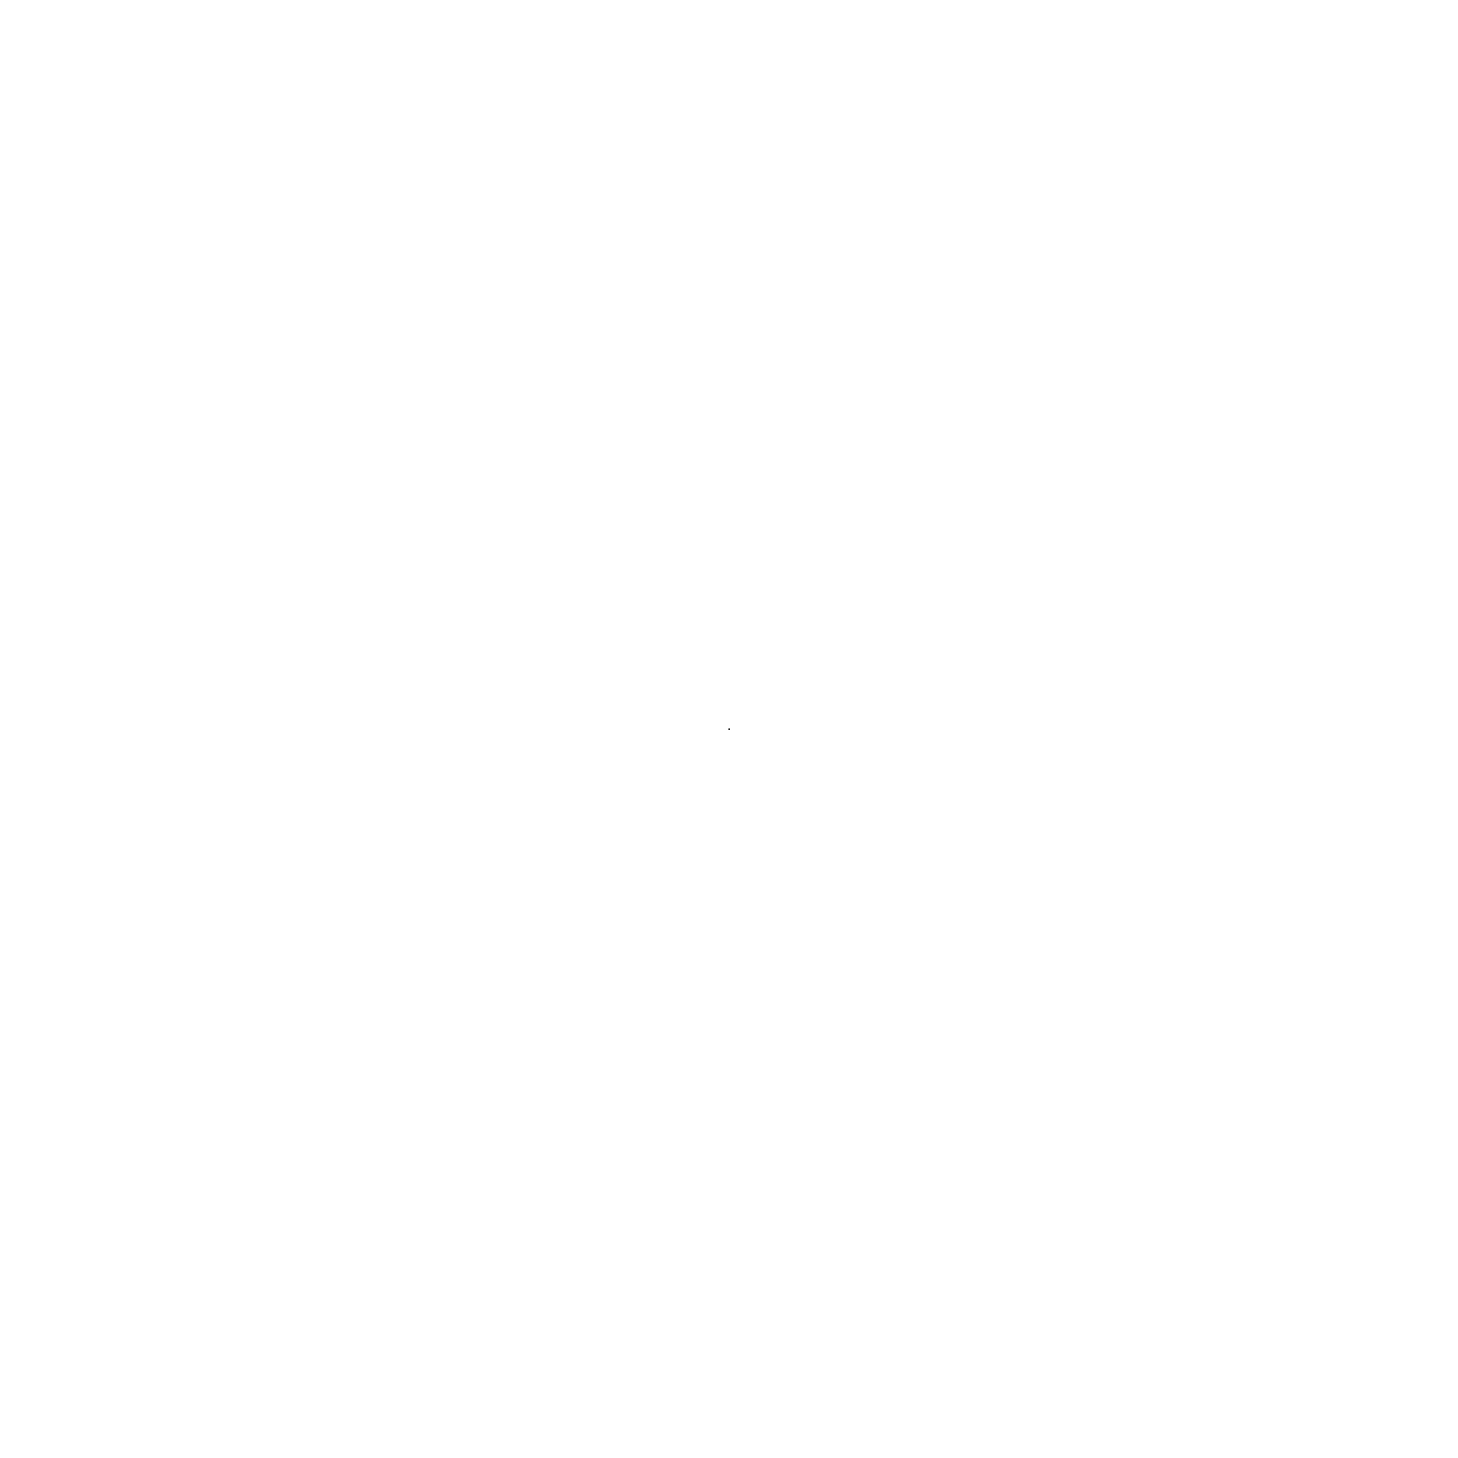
# Model space of a CAD drawing. Header units: millimetres. Extents: x 0 to 0, y 0 to 0.
import ezdxf

# ---------------------------------------------------------------- set-up
doc = ezdxf.new("R2010")
doc.units = ezdxf.units.MM
doc.header["$PDMODE"] = 32
doc.header["$PDSIZE"] = 0.5

msp = doc.modelspace()

# ---------------------------------------------------------------- linework, layer by layer
at = {"color": 1}
msp.add_point((0, 0), dxfattribs=at)

doc.saveas('drawing.dxf')
